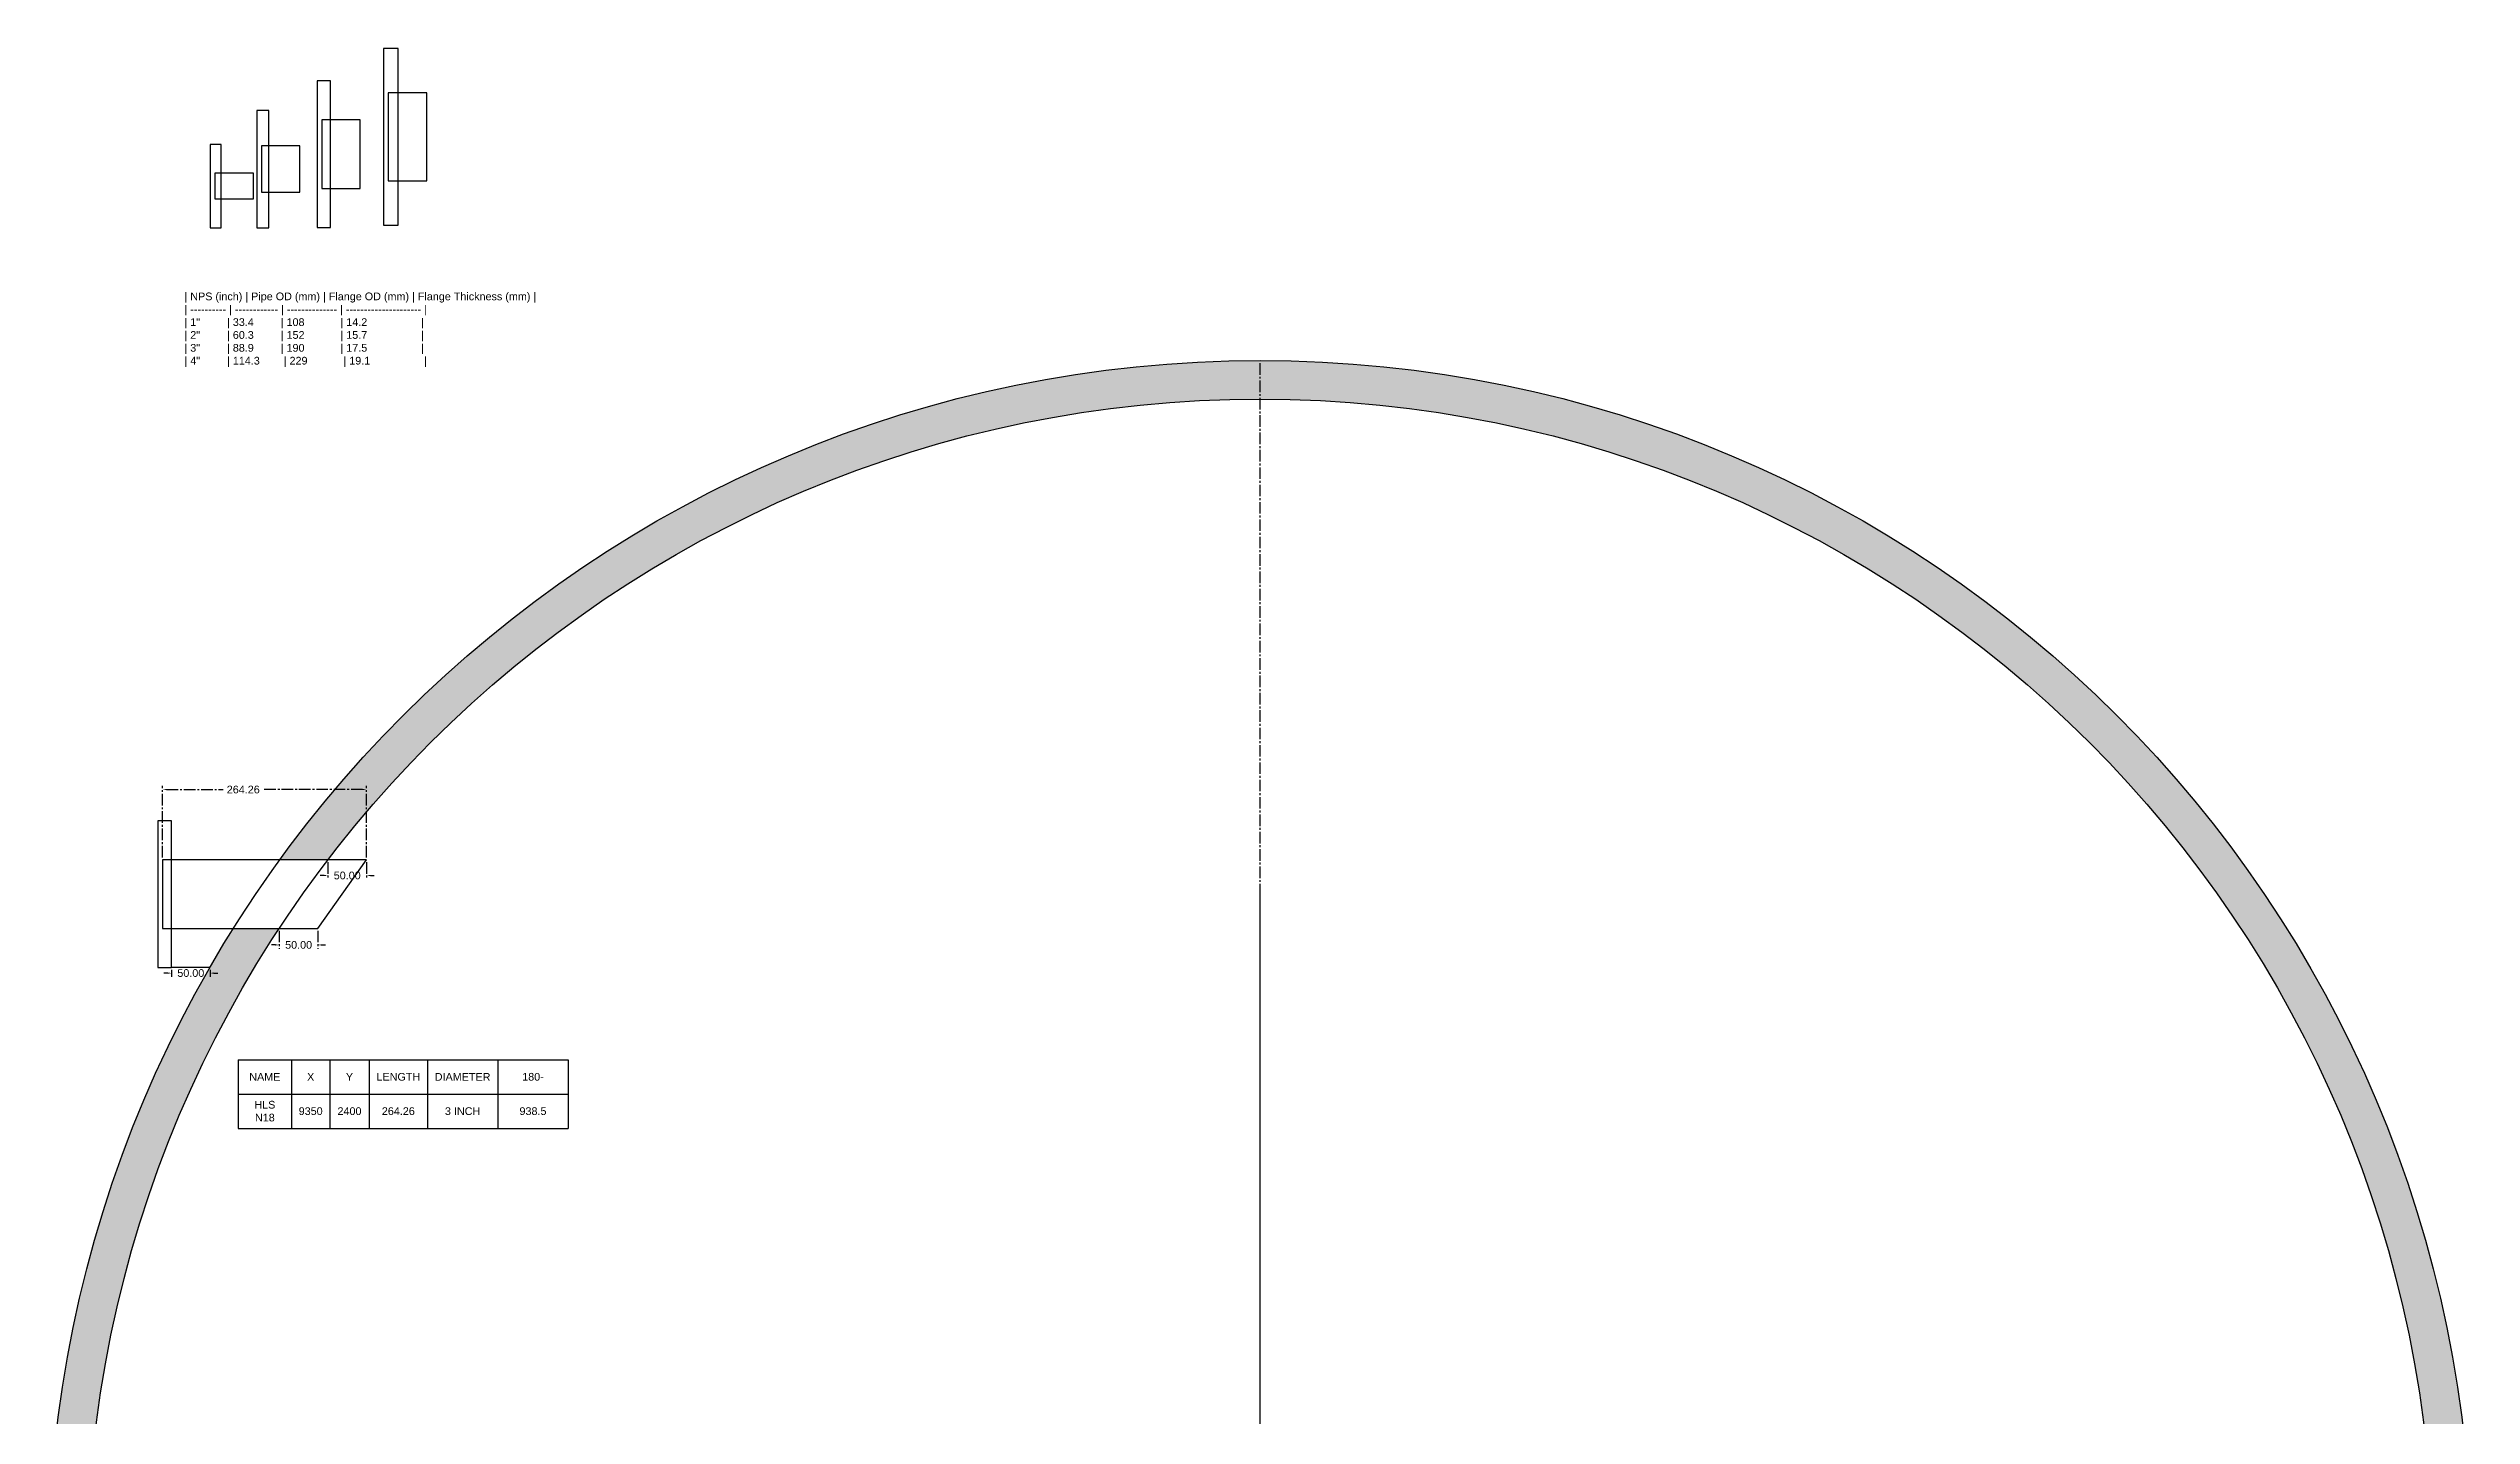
# Model space of a CAD drawing. Header units: millimetres. Extents: x 1251 to 7835, y 18 to 3563.
# Drawn here: x 1251 to 4391, y 1791 to 3563 of the extents above; entities that cross this region are included whole.
import ezdxf

# ---------------------------------------------------------------- set-up
doc = ezdxf.new("R2010")
doc.units = ezdxf.units.MM
doc.header["$LTSCALE"] = 20
doc.header["$MEASUREMENT"] = 0
doc.linetypes.add('CENTER2', pattern=[1.125, 0.75, -0.125, 0.125, -0.125])
doc.layers.get('Defpoints').update_dxf_attribs({"color": 10})
doc.styles.get("Standard").update_dxf_attribs({"font": 'arial.ttf', "height": 10})
doc.dimstyles.get("Standard").update_dxf_attribs({"dimtxt": 10, "dimasz": 5, "dimexe": 5, "dimexo": 3, "dimgap": 5, "dimtad": 0, "dimtih": 1, "dimtoh": 1, "dimzin": 0, "dimdsep": 46, "dimtxsty": 'Standard', "dimcen": -0.09, "dimclrd": 7, "dimclre": 7, "dimclrt": 7, "dimadec": 1, "dimazin": 0, "dimtfac": 1, "dimtofl": 0, "dimtmove": 0, "dimatfit": 3, "dimfxl": 1, "dimtolj": 1, "dimtzin": 0, "dimlwd": 25, "dimlwe": 25, "dimarcsym": 0})

# ---------------------------------------------------------------- blocks, each defined once
blk = doc.blocks.new('*T1')
at = {"color": 0, "linetype": 'ByBlock', "lineweight": -2, "transparency": 16777216}
for p, q in [((0, 0), (427.9, 0)), ((0, 0), (0, -89)), ((69.4, 0), (69.4, -89)), ((118.9, 0), (118.9, -89)), ((170, 0), (170, -89)), ((245.4, 0), (245.4, -89)), ((336.6, 0), (336.6, -89)), ((427.9, 0), (427.9, -89)), ((0, -44.5), (427.9, -44.5)), ((0, -89), (427.9, -89))]:
    blk.add_line(p, q, dxfattribs=at)
at = {"color": 0, "transparency": 16777216, "char_height": 10, "attachment_point": 5}
for s, insert, width in [('NAME', (34.7, -22.2), 69.266), ('X', (94.1, -22.2), 49.392), ('Y', (144.4, -22.2), 50.945), ('LENGTH', (207.7, -22.2), 75.34), ('DIAMETER', (291, -22.2), 91.096), ('180-', (382.2, -22.2), 91.096), ('HLS\\PN18', (34.7, -66.7), 69.266), ('9350', (94.1, -66.7), 49.392), ('2400', (144.4, -66.7), 50.945), ('264.26', (207.7, -66.7), 75.34), ('3 INCH', (291, -66.7), 91.096), ('938.5', (382.2, -66.7), 91.096)]:
    blk.add_mtext(s, dxfattribs=dict(at, insert=insert, width=width))
blk = doc.blocks.new('*U2')
at = {"color": 0, "linetype": 'CENTER2', "transparency": 16777216}
for p, q in [((0, 314), (0, 1570.12)), ((-1570.12, 0), (-314, 0)), ((314, 0), (1570.12, 0)), ((0, -1570.12), (0, -314))]:
    blk.add_line(p, q, dxfattribs=at)
at = {"color": 0, "linetype": 'Continuous', "transparency": 16777216}
for p, q in [((0, -157), (0, 157)), ((-157, 0), (157, 0))]:
    blk.add_line(p, q, dxfattribs=at)
blk = doc.blocks.new('*D3')
at = {"color": 7, "linetype": 'CENTER2', "lineweight": 25, "transparency": 16777216}
for p, q in [((1405.7, 2364.3), (1400.7, 2364.3)), ((1410.7, 2368.7), (1410.7, 2359.3)), ((1460.7, 2368.7), (1460.7, 2359.3)), ((1465.7, 2364.3), (1470.7, 2364.3))]:
    blk.add_line(p, q, dxfattribs=at)
at = {"color": 7, "transparency": 16777216}
for points in [[(1405.7, 2365.1), (1405.7, 2363.4), (1410.7, 2364.3)], [(1465.7, 2365.1), (1465.7, 2363.4), (1460.7, 2364.3)]]:
    blk.add_solid(points, dxfattribs=at)
at = {"layer": 'Defpoints', "color": 0, "transparency": 16777216}
for p in [(1410.7, 2371.7), (1460.7, 2371.7), (1460.7, 2364.3)]:
    blk.add_point(p, dxfattribs=at)
at = {"color": 7, "transparency": 16777216, "insert": (1435.7, 2364.3), "char_height": 10, "attachment_point": 5}
blk.add_mtext('\\A1;50.00', dxfattribs=at)
blk = doc.blocks.new('*D4')
at = {"color": 7, "linetype": 'CENTER2', "lineweight": 25, "transparency": 16777216}
for p, q in [((1399.2, 2514.1), (1399.2, 2607.2)), ((1663.4, 2514.1), (1663.4, 2607.2)), ((1404.2, 2602.2), (1477.8, 2602.2)), ((1658.4, 2602.2), (1529.5, 2602.2))]:
    blk.add_line(p, q, dxfattribs=at)
at = {"color": 7, "transparency": 16777216}
for points in [[(1404.2, 2603), (1404.2, 2601.4), (1399.2, 2602.2)], [(1658.4, 2603), (1658.4, 2601.4), (1663.4, 2602.2)]]:
    blk.add_solid(points, dxfattribs=at)
at = {"layer": 'Defpoints', "color": 0, "transparency": 16777216}
for p in [(1399.2, 2602.2), (1399.2, 2511.1), (1663.4, 2511.1)]:
    blk.add_point(p, dxfattribs=at)
at = {"color": 7, "transparency": 16777216, "insert": (1503.7, 2602.2), "char_height": 10, "attachment_point": 5}
blk.add_mtext('\\A1;264.26', dxfattribs=at)
blk = doc.blocks.new('*D5')
at = {"color": 7, "linetype": 'CENTER2', "lineweight": 25, "transparency": 16777216}
for p, q in [((1608.4, 2490.8), (1603.4, 2490.8)), ((1613.4, 2508.1), (1613.4, 2485.8)), ((1663.4, 2508.1), (1663.4, 2485.8)), ((1668.4, 2490.8), (1673.4, 2490.8))]:
    blk.add_line(p, q, dxfattribs=at)
at = {"color": 7, "transparency": 16777216}
for points in [[(1608.4, 2491.7), (1608.4, 2490), (1613.4, 2490.8)], [(1668.4, 2491.7), (1668.4, 2490), (1663.4, 2490.8)]]:
    blk.add_solid(points, dxfattribs=at)
at = {"layer": 'Defpoints', "color": 0, "transparency": 16777216}
for p in [(1613.4, 2511.1), (1663.4, 2511.1), (1663.4, 2490.8)]:
    blk.add_point(p, dxfattribs=at)
at = {"color": 7, "transparency": 16777216, "insert": (1638.4, 2490.8), "char_height": 10, "attachment_point": 5}
blk.add_mtext('\\A1;50.00', dxfattribs=at)
blk = doc.blocks.new('*D6')
at = {"color": 7, "linetype": 'CENTER2', "lineweight": 25, "transparency": 16777216}
for p, q in [((1550.4, 2419.2), (1550.4, 2395.8)), ((1600.4, 2419.2), (1600.4, 2395.8)), ((1545.4, 2400.8), (1540.4, 2400.8)), ((1605.4, 2400.8), (1610.4, 2400.8))]:
    blk.add_line(p, q, dxfattribs=at)
at = {"color": 7, "transparency": 16777216}
for points in [[(1545.4, 2401.6), (1545.4, 2399.9), (1550.4, 2400.8)], [(1605.4, 2401.6), (1605.4, 2399.9), (1600.4, 2400.8)]]:
    blk.add_solid(points, dxfattribs=at)
at = {"layer": 'Defpoints', "color": 0, "transparency": 16777216}
for p in [(1550.4, 2422.2), (1600.4, 2422.2), (1600.4, 2400.8)]:
    blk.add_point(p, dxfattribs=at)
at = {"color": 7, "transparency": 16777216, "insert": (1575.4, 2400.8), "char_height": 10, "attachment_point": 5}
blk.add_mtext('\\A1;50.00', dxfattribs=at)

msp = doc.modelspace()

# ---------------------------------------------------------------- hatches: boundary and pattern name
h = msp.add_hatch()
h.set_pattern_fill('ANGLE', color=256, scale=30)
h.set_pattern_definition([(0, (0, 0), (0, 8.25), [6, -2.25]), (90, (0, 0), (-8.25, 5e-16), [6, -2.25])])
h.paths.add_polyline_path([(1550.429, 2422.214), (1491.034, 2422.214, 0.14088382), (1251.349, 1588.45, 1), (4391.349, 1588.45, 0.7265904), (1551.076, 2511.114), (1613.42, 2511.114, -0.71742215), (4341.349, 1588.45, -1), (1301.349, 1588.45, -0.14617895)])

# ---------------------------------------------------------------- linework, layer by layer
for p, q in [((2821.349, 68.45), (2821.349, 2468.45)), ((1460.659, 2371.664), (1410.659, 2371.664))]:
    msp.add_line(p, q)
for points in [[(1685.504, 3334.012), (1704.604, 3334.012), (1704.604, 3563.012), (1685.504, 3563.012)], [(1599.318, 3330.957), (1616.818, 3330.957), (1616.818, 3520.957), (1599.318, 3520.957)], [(1691.504, 3391.362), (1741.504, 3391.362), (1741.504, 3505.662), (1691.504, 3505.662)], [(1521.203, 3330.66), (1536.903, 3330.66), (1536.903, 3482.66), (1521.203, 3482.66)], [(1605.318, 3381.507), (1655.318, 3381.507), (1655.318, 3470.407), (1605.318, 3470.407)], [(1460.769, 3330.66), (1474.969, 3330.66), (1474.969, 3438.66), (1460.769, 3438.66)], [(1527.203, 3376.51), (1577.203, 3376.51), (1577.203, 3436.81), (1527.203, 3436.81)], [(1466.769, 3367.96), (1516.769, 3367.96), (1516.769, 3401.36), (1466.769, 3401.36)], [(1393.159, 2371.664), (1410.659, 2371.664), (1410.659, 2561.664), (1393.159, 2561.664)], [(1399.159, 2422.214), (1600.429, 2422.214), (1663.42, 2511.114), (1399.159, 2511.114)]]:
    msp.add_lwpolyline(points, close=True)
for radius in [1570, 1520]:
    msp.add_circle((2821.349, 1588.45), radius)

# ---------------------------------------------------------------- block references
at = {"linetype": 'CENTER2'}
msp.add_blockref('*U2', (2821.349, 1588.45), dxfattribs=at)
msp.add_blockref('*T1', (1496.957, 2251.963))

# ---------------------------------------------------------------- texts
at = {"insert": (1427.488, 3246.572), "char_height": 10, "width": 476.05252, "attachment_point": 1}
msp.add_mtext('| NPS (inch) | Pipe OD (mm) | Flange OD (mm) | Flange Thickness (mm) |\\P| ---------- | ------------ | -------------- | --------------------- |\\P| 1"         | 33.4         | 108            | 14.2                  |\\P| 2"         | 60.3         | 152            | 15.7                  |\\P| 3"         | 88.9         | 190            | 17.5                  |\\P| 4"         | 114.3        | 229            | 19.1                  |\\P', dxfattribs=at)

# ---------------------------------------------------------------- dimensions: what is measured, and where the dimension line sits
dim = msp.add_linear_dim(base=(1399.159, 2602.186), p1=(1663.42, 2511.114), p2=(1399.159, 2511.114), dimstyle='Standard')
dim.commit()
dim.dimension.update_dxf_attribs({"geometry": '*D4', "text_midpoint": (1503.682, 2602.186), "dimtype": 160})
for base, p1, p2, picture, middle in [((1663.42, 2490.821), (1613.42, 2511.114), (1663.42, 2511.114), '*D5', (1638.42, 2490.821)), ((1600.429, 2400.767), (1550.429, 2422.214), (1600.429, 2422.214), '*D6', (1575.429, 2400.767)), ((1460.659, 2364.27), (1410.659, 2371.664), (1460.659, 2371.664), '*D3', (1435.659, 2364.27))]:
    dim = msp.add_linear_dim(base=base, p1=p1, p2=p2, dimstyle='Standard')
    dim.commit()
    dim.dimension.update_dxf_attribs({"geometry": picture, "text_midpoint": middle})

doc.saveas('drawing.dxf')
